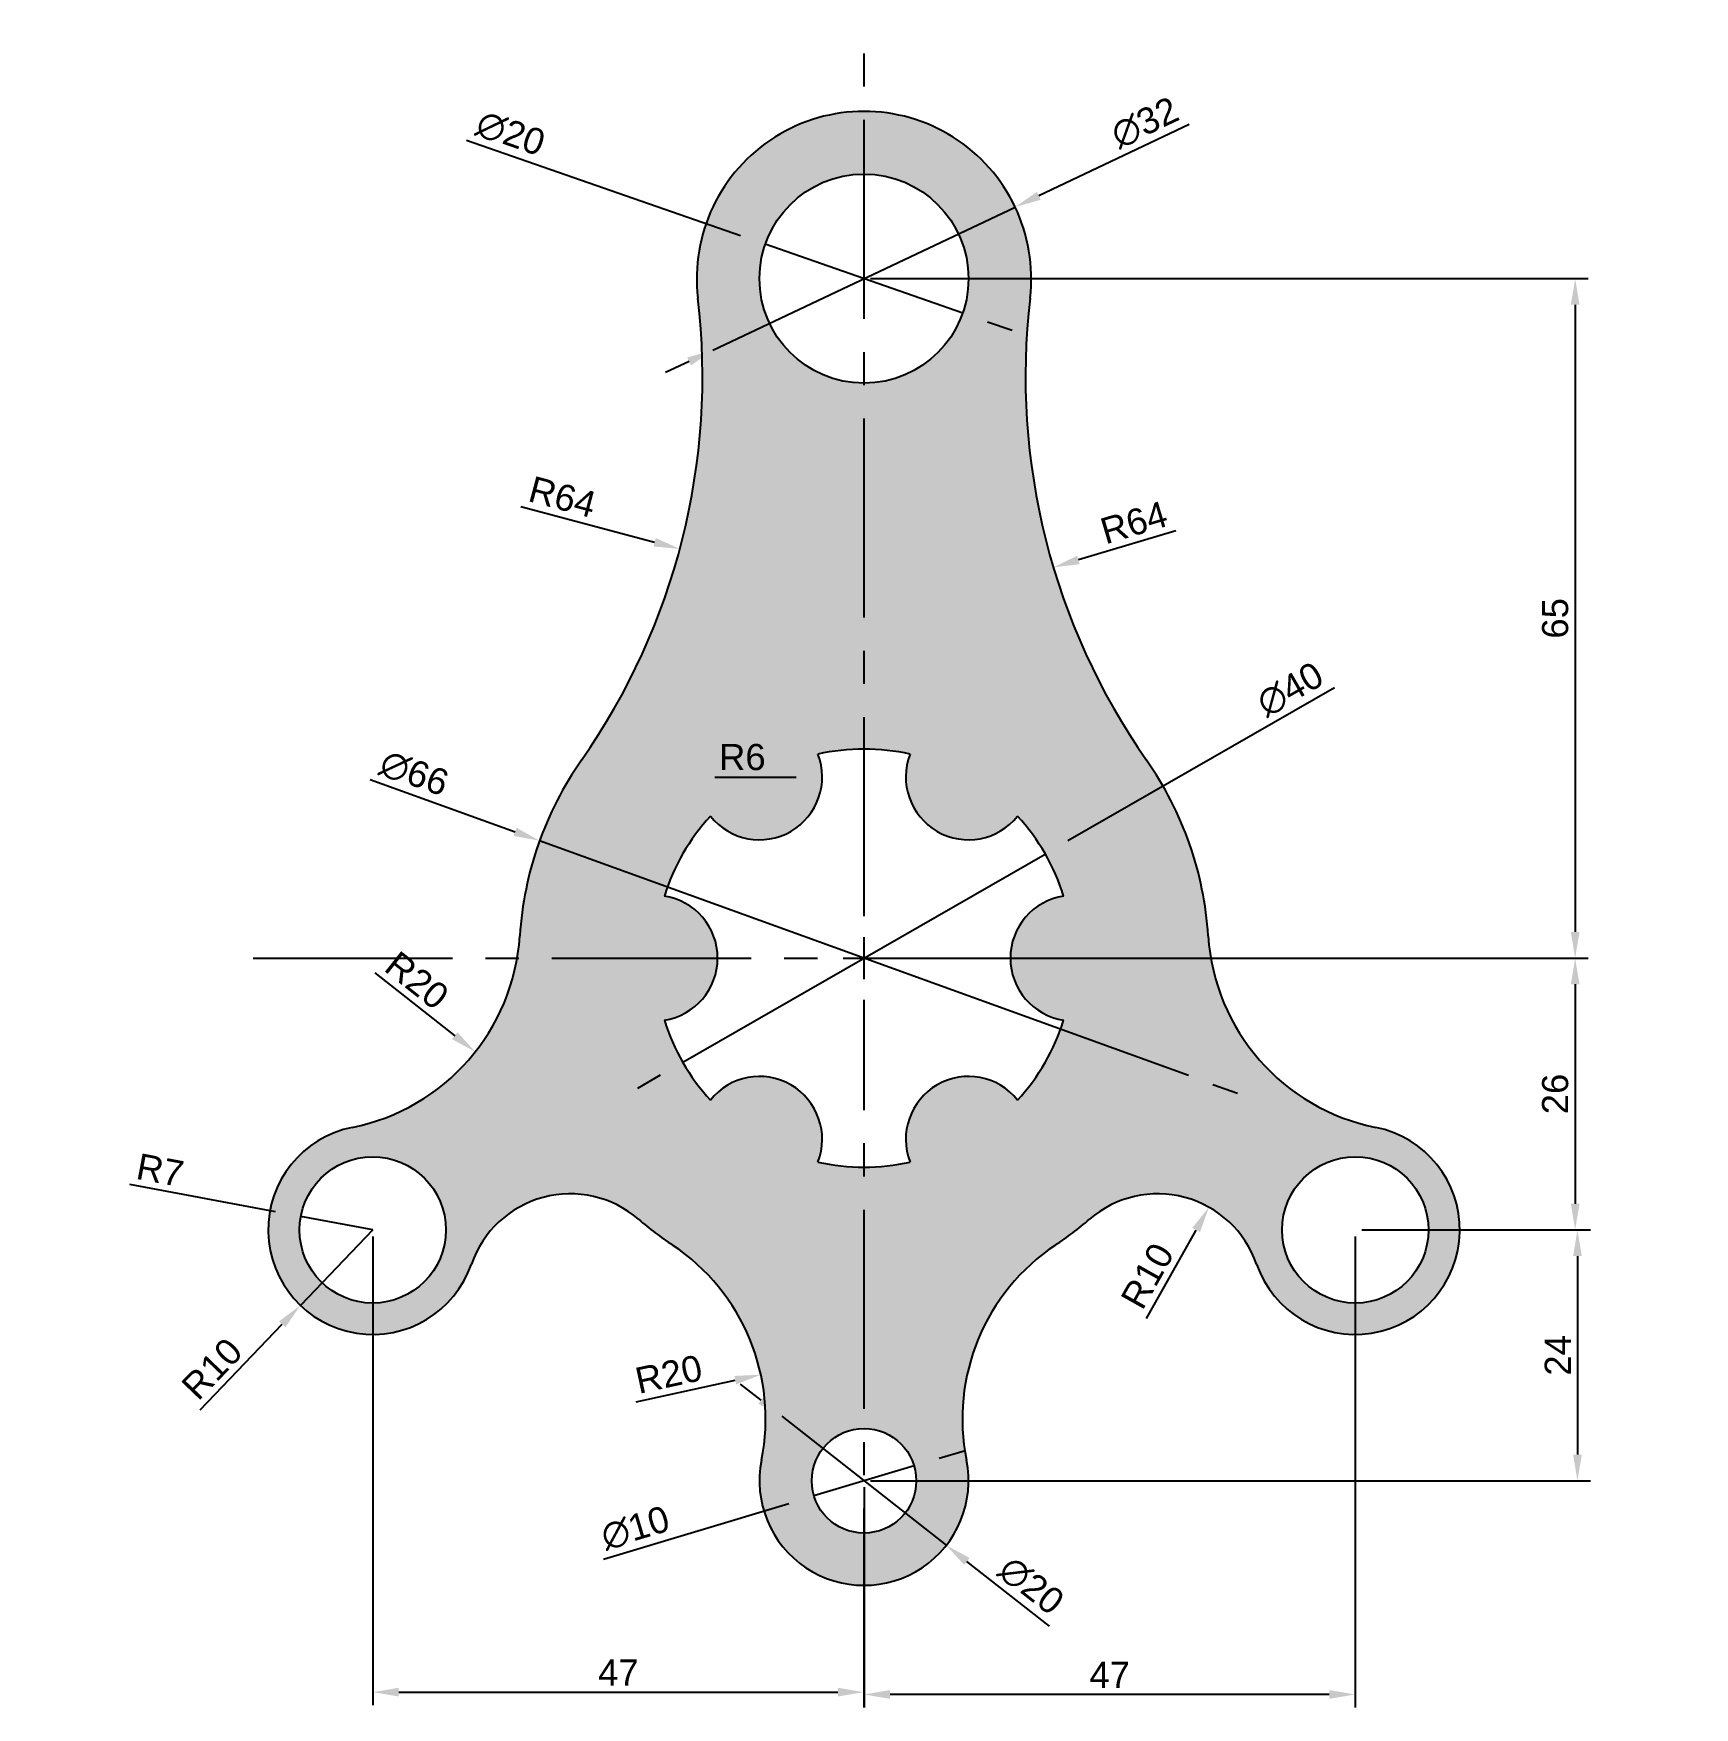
# Model space of a CAD drawing. Header units: millimetres. Extents: x 21 to 179, y 78 to 238.
import ezdxf

# ---------------------------------------------------------------- set-up
doc = ezdxf.new("R2010")
doc.units = ezdxf.units.MM
doc.linetypes.add('CENTER2', pattern=[28.575, 19.05, -3.175, 3.175, -3.175])
for name, color, linetype in [('koty', 3, 'Continuous'), ('obrys', 7, 'Continuous'), ('osy', 2, 'Continuous')]:
    doc.layers.add(name, color=color, linetype=linetype)
doc.styles.get("Standard").update_dxf_attribs({"font": 'arial.ttf'})
doc.dimstyles.new('ISO-25', dxfattribs={"dimtxt": 2.5, "dimasz": 2.5, "dimexe": 1.25, "dimexo": 0.625, "dimtad": 1, "dimtxsty": 'Standard', "dimcen": 2.5, "dimadec": 0, "dimazin": 0, "dimtfac": 1, "dimtmove": 0, "dimatfit": 3, "dimfxl": 1, "dimarcsym": 0})

# ---------------------------------------------------------------- blocks, each defined once
blk = doc.blocks.new('*D4')
at = {"layer": 'Defpoints', "color": 0, "transparency": 16777216}
for p in [(147, 124), (100, 100), (168.25, 100)]:
    blk.add_point(p, dxfattribs=at)
at = {"layer": 'koty', "color": 0, "lineweight": -2, "transparency": 16777216}
for p, q in [((147.63, 124), (169.5, 124)), ((168.25, 121.5), (168.25, 102.5)), ((100.63, 100), (169.5, 100))]:
    blk.add_line(p, q, dxfattribs=at)
at = {"layer": 'koty', "color": 0, "transparency": 16777216}
for points in [[(167.84, 121.5), (168.67, 121.5), (168.25, 124)], [(167.84, 102.5), (168.67, 102.5), (168.25, 100)]]:
    blk.add_solid(points, dxfattribs=at)
at = {"layer": 'koty', "color": 0, "transparency": 16777216, "insert": (166.37, 112), "char_height": 2.5, "attachment_point": 5, "rotation": 90}
blk.add_mtext('24', dxfattribs=at)
blk = doc.blocks.new('*D5')
at = {"layer": 'Defpoints', "color": 0, "transparency": 16777216}
for p in [(100, 150), (147, 124), (168.03, 124)]:
    blk.add_point(p, dxfattribs=at)
at = {"layer": 'koty', "color": 0, "lineweight": -2, "transparency": 16777216}
for p, q in [((100.63, 150), (169.28, 150)), ((168.03, 147.5), (168.03, 126.5)), ((147.63, 124), (169.28, 124))]:
    blk.add_line(p, q, dxfattribs=at)
at = {"layer": 'koty', "color": 0, "transparency": 16777216}
for points in [[(167.62, 147.5), (168.45, 147.5), (168.03, 150)], [(167.62, 126.5), (168.45, 126.5), (168.03, 124)]]:
    blk.add_solid(points, dxfattribs=at)
at = {"layer": 'koty', "color": 0, "transparency": 16777216, "insert": (166.13, 137), "char_height": 2.5, "attachment_point": 5, "rotation": 90}
blk.add_mtext('26', dxfattribs=at)
blk = doc.blocks.new('*D6')
at = {"layer": 'Defpoints', "color": 0, "transparency": 16777216}
for p in [(100, 215), (100, 150), (168.03, 150)]:
    blk.add_point(p, dxfattribs=at)
at = {"layer": 'koty', "color": 0, "lineweight": -2, "transparency": 16777216}
for p, q in [((100.63, 215), (169.28, 215)), ((168.03, 212.5), (168.03, 152.5)), ((100.63, 150), (169.28, 150))]:
    blk.add_line(p, q, dxfattribs=at)
at = {"layer": 'koty', "color": 0, "transparency": 16777216}
for points in [[(167.62, 212.5), (168.45, 212.5), (168.03, 215)], [(167.62, 152.5), (168.45, 152.5), (168.03, 150)]]:
    blk.add_solid(points, dxfattribs=at)
at = {"layer": 'koty', "color": 0, "transparency": 16777216, "insert": (166.13, 182.5), "char_height": 2.5, "attachment_point": 5, "rotation": 90}
blk.add_mtext('65', dxfattribs=at)
blk = doc.blocks.new('*D7')
at = {"layer": 'Defpoints', "color": 0, "transparency": 16777216}
for p in [(147, 124), (100, 100), (100, 79.56)]:
    blk.add_point(p, dxfattribs=at)
at = {"layer": 'koty', "color": 0, "lineweight": -2, "transparency": 16777216}
for p, q in [((147, 123.38), (147, 78.31)), ((100, 99.38), (100, 78.31)), ((144.5, 79.56), (102.5, 79.56))]:
    blk.add_line(p, q, dxfattribs=at)
at = {"layer": 'koty', "color": 0, "transparency": 16777216}
for points in [[(102.5, 79.98), (102.5, 79.14), (100, 79.56)], [(144.5, 79.98), (144.5, 79.14), (147, 79.56)]]:
    blk.add_solid(points, dxfattribs=at)
at = {"layer": 'koty', "color": 0, "transparency": 16777216, "insert": (123.5, 81.44), "char_height": 2.5, "attachment_point": 5}
blk.add_mtext('47', dxfattribs=at)
blk = doc.blocks.new('*D8')
at = {"layer": 'Defpoints', "color": 0, "transparency": 16777216}
for p in [(53, 124), (100, 100), (100, 79.78)]:
    blk.add_point(p, dxfattribs=at)
at = {"layer": 'koty', "color": 0, "lineweight": -2, "transparency": 16777216}
for p, q in [((53, 123.38), (53, 78.53)), ((100, 99.38), (100, 78.53)), ((55.5, 79.78), (97.5, 79.78))]:
    blk.add_line(p, q, dxfattribs=at)
at = {"layer": 'koty', "color": 0, "transparency": 16777216}
for points in [[(55.5, 80.2), (55.5, 79.37), (53, 79.78)], [(97.5, 80.2), (97.5, 79.37), (100, 79.78)]]:
    blk.add_solid(points, dxfattribs=at)
at = {"layer": 'koty', "color": 0, "transparency": 16777216, "insert": (76.5, 81.66), "char_height": 2.5, "attachment_point": 5}
blk.add_mtext('47', dxfattribs=at)
blk = doc.blocks.new('*D9')
at = {"layer": 'Defpoints', "color": 0, "transparency": 16777216}
for p in [(53, 124), (46.08, 116.78)]:
    blk.add_point(p, dxfattribs=at)
at = {"layer": 'koty', "color": 0, "lineweight": -2, "transparency": 16777216}
for p, q in [((53, 124), (46.08, 116.78)), ((36.51, 106.79), (44.35, 114.98))]:
    blk.add_line(p, q, dxfattribs=at)
at = {"layer": 'koty', "color": 0, "transparency": 16777216}
blk.add_solid([(44.05, 115.26), (44.65, 114.69), (46.08, 116.78)], dxfattribs=at)
at = {"layer": 'koty', "color": 0, "transparency": 16777216, "insert": (37.63, 110.71), "char_height": 2.5, "attachment_point": 5, "rotation": 46.2183}
blk.add_mtext('R10', dxfattribs=at)
blk = doc.blocks.new('*D10')
at = {"layer": 'Defpoints', "color": 0, "transparency": 16777216}
for p in [(46.12, 125.29), (53, 124)]:
    blk.add_point(p, dxfattribs=at)
at = {"layer": 'koty', "color": 0, "lineweight": -2, "transparency": 16777216}
for p, q in [((29.73, 128.37), (43.66, 125.75)), ((53, 124), (46.12, 125.29))]:
    blk.add_line(p, q, dxfattribs=at)
at = {"layer": 'koty', "color": 0, "transparency": 16777216}
blk.add_solid([(43.74, 126.16), (43.59, 125.34), (46.12, 125.29)], dxfattribs=at)
at = {"layer": 'koty', "color": 0, "transparency": 16777216, "insert": (32.67, 129.72), "char_height": 2.5, "attachment_point": 5, "rotation": 349.3742}
blk.add_mtext('R7', dxfattribs=at)
blk = doc.blocks.new('*D11')
at = {"layer": 'Defpoints', "color": 0, "transparency": 16777216}
for p in [(133, 126.17), (128.1, 117.45)]:
    blk.add_point(p, dxfattribs=at)
at = {"layer": 'koty', "color": 0, "lineweight": -2, "transparency": 16777216}
blk.add_line((127.02, 115.52), (131.77, 123.99), dxfattribs=at)
at = {"layer": 'koty', "color": 0, "transparency": 16777216}
blk.add_solid([(131.41, 124.2), (132.14, 123.79), (133, 126.17)], dxfattribs=at)
at = {"layer": 'koty', "color": 0, "transparency": 16777216, "insert": (127.12, 119.6), "char_height": 2.5, "attachment_point": 5, "rotation": 60.7034}
blk.add_mtext('R10', dxfattribs=at)
blk = doc.blocks.new('*D12')
at = {"layer": 'Defpoints', "color": 0, "transparency": 16777216}
for p in [(90.13, 110.15), (70.59, 105.91)]:
    blk.add_point(p, dxfattribs=at)
at = {"layer": 'koty', "color": 0, "lineweight": -2, "transparency": 16777216}
blk.add_line((78.2, 107.56), (87.69, 109.62), dxfattribs=at)
at = {"layer": 'koty', "color": 0, "transparency": 16777216}
blk.add_solid([(87.6, 110.03), (87.78, 109.22), (90.13, 110.15)], dxfattribs=at)
at = {"layer": 'koty', "color": 0, "transparency": 16777216, "insert": (81.32, 110.19), "char_height": 2.5, "attachment_point": 5, "rotation": 12.2515}
blk.add_mtext('R20', dxfattribs=at)
blk = doc.blocks.new('*D13')
at = {"layer": 'Defpoints', "color": 0, "transparency": 16777216}
for p in [(179.45, 205.65), (118.11, 187.38)]:
    blk.add_point(p, dxfattribs=at)
at = {"layer": 'koty', "color": 0, "lineweight": -2, "transparency": 16777216}
blk.add_line((129.82, 190.87), (120.51, 188.09), dxfattribs=at)
at = {"layer": 'koty', "color": 0, "transparency": 16777216}
blk.add_solid([(120.39, 188.49), (120.63, 187.69), (118.11, 187.38)], dxfattribs=at)
at = {"layer": 'koty', "color": 0, "transparency": 16777216, "insert": (125.82, 191.66), "char_height": 2.5, "attachment_point": 5, "rotation": 16.5835}
blk.add_mtext('R64', dxfattribs=at)
blk = doc.blocks.new('*D14')
at = {"layer": 'Defpoints', "color": 0, "transparency": 16777216}
for p in [(20.55, 205.65), (82.38, 189.14)]:
    blk.add_point(p, dxfattribs=at)
at = {"layer": 'koty', "color": 0, "lineweight": -2, "transparency": 16777216}
blk.add_line((67.17, 193.2), (79.97, 189.78), dxfattribs=at)
at = {"layer": 'koty', "color": 0, "transparency": 16777216}
blk.add_solid([(80.08, 190.19), (79.86, 189.38), (82.38, 189.14)], dxfattribs=at)
at = {"layer": 'koty', "color": 0, "transparency": 16777216, "insert": (71.15, 194.11), "char_height": 2.5, "attachment_point": 5, "rotation": 345.0524}
blk.add_mtext('R64', dxfattribs=at)
blk = doc.blocks.new('*D15')
at = {"layer": 'Defpoints', "color": 0, "transparency": 16777216}
for p in [(90, 167.32), (96, 167.32)]:
    blk.add_point(p, dxfattribs=at)
at = {"layer": 'koty', "color": 0, "lineweight": -2, "transparency": 16777216}
blk.add_line((85.72, 167.32), (93.5, 167.32), dxfattribs=at)
at = {"layer": 'koty', "color": 0, "transparency": 16777216}
blk.add_solid([(93.5, 167.74), (93.5, 166.9), (96, 167.32)], dxfattribs=at)
at = {"layer": 'koty', "color": 0, "transparency": 16777216, "insert": (88.36, 169.22), "char_height": 2.5, "attachment_point": 5}
blk.add_mtext('R6', dxfattribs=at)
blk = doc.blocks.new('*D16')
at = {"layer": 'Defpoints', "color": 0, "transparency": 16777216}
for p in [(47.11, 153.42), (62.82, 141.03)]:
    blk.add_point(p, dxfattribs=at)
at = {"layer": 'koty', "color": 0, "lineweight": -2, "transparency": 16777216}
blk.add_line((53.22, 148.6), (60.85, 142.58), dxfattribs=at)
at = {"layer": 'koty', "color": 0, "transparency": 16777216}
blk.add_solid([(61.11, 142.91), (60.59, 142.25), (62.82, 141.03)], dxfattribs=at)
at = {"layer": 'koty', "color": 0, "transparency": 16777216, "insert": (57.23, 147.86), "char_height": 2.5, "attachment_point": 5, "rotation": 321.7472}
blk.add_mtext('R20', dxfattribs=at)
blk = doc.blocks.new('*D17')
at = {"layer": 'Defpoints', "color": 0, "transparency": 16777216}
for p in [(117.34, 159.96), (82.66, 140.04)]:
    blk.add_point(p, dxfattribs=at)
at = {"layer": 'koty', "color": 0, "lineweight": -2, "transparency": 16777216}
for p, q in [((145.02, 175.87), (119.51, 161.21)), ((82.66, 140.04), (117.34, 159.96)), ((80.49, 138.79), (78.32, 137.54))]:
    blk.add_line(p, q, dxfattribs=at)
at = {"layer": 'koty', "color": 0, "transparency": 16777216}
for points in [[(119.3, 161.57), (119.72, 160.85), (117.34, 159.96)], [(80.28, 139.15), (80.7, 138.43), (82.66, 140.04)]]:
    blk.add_solid(points, dxfattribs=at)
at = {"layer": 'koty', "color": 0, "transparency": 16777216, "insert": (140.77, 175.7), "char_height": 2.5, "attachment_point": 5, "rotation": 29.8837}
blk.add_mtext('∅40', dxfattribs=at)
blk = doc.blocks.new('*D18')
at = {"layer": 'Defpoints', "color": 0, "transparency": 16777216}
for p in [(114.46, 221.85), (85.54, 208.15)]:
    blk.add_point(p, dxfattribs=at)
at = {"layer": 'koty', "color": 0, "lineweight": -2, "transparency": 16777216}
for p, q in [((131.12, 229.74), (116.72, 222.92)), ((85.54, 208.15), (114.46, 221.85)), ((83.28, 207.08), (81.02, 206.01))]:
    blk.add_line(p, q, dxfattribs=at)
at = {"layer": 'koty', "color": 0, "transparency": 16777216}
for points in [[(116.54, 223.3), (116.9, 222.54), (114.46, 221.85)], [(83.1, 207.46), (83.46, 206.7), (85.54, 208.15)]]:
    blk.add_solid(points, dxfattribs=at)
at = {"layer": 'koty', "color": 0, "transparency": 16777216, "insert": (126.87, 229.91), "char_height": 2.5, "attachment_point": 5, "rotation": 25.3469}
blk.add_mtext('∅32', dxfattribs=at)
blk = doc.blocks.new('*D19')
at = {"layer": 'Defpoints', "color": 0, "transparency": 16777216}
for p in [(90.56, 218.29), (109.44, 211.71)]:
    blk.add_point(p, dxfattribs=at)
at = {"layer": 'koty', "color": 0, "lineweight": -2, "transparency": 16777216}
for p, q in [((61.98, 228.26), (88.2, 219.12)), ((109.44, 211.71), (90.56, 218.29)), ((111.8, 210.88), (114.16, 210.06))]:
    blk.add_line(p, q, dxfattribs=at)
at = {"layer": 'koty', "color": 0, "transparency": 16777216}
for points in [[(88.33, 219.51), (88.06, 218.72), (90.56, 218.29)], [(111.94, 211.28), (111.67, 210.49), (109.44, 211.71)]]:
    blk.add_solid(points, dxfattribs=at)
at = {"layer": 'koty', "color": 0, "transparency": 16777216, "insert": (66.19, 228.88), "char_height": 2.5, "attachment_point": 5, "rotation": 340.7756}
blk.add_mtext('∅20', dxfattribs=at)
blk = doc.blocks.new('*D20')
at = {"layer": 'Defpoints', "color": 0, "transparency": 16777216}
for p in [(92.13, 106.17), (107.87, 93.83)]:
    blk.add_point(p, dxfattribs=at)
at = {"layer": 'koty', "color": 0, "lineweight": -2, "transparency": 16777216}
for p, q in [((90.16, 107.71), (88.19, 109.25)), ((92.13, 106.17), (107.87, 93.83)), ((117.74, 86.1), (109.84, 92.29))]:
    blk.add_line(p, q, dxfattribs=at)
at = {"layer": 'koty', "color": 0, "transparency": 16777216}
for points in [[(90.42, 108.04), (89.9, 107.38), (92.13, 106.17)], [(110.1, 92.62), (109.58, 91.96), (107.87, 93.83)]]:
    blk.add_solid(points, dxfattribs=at)
at = {"layer": 'koty', "color": 0, "transparency": 16777216, "insert": (115.99, 89.97), "char_height": 2.5, "attachment_point": 5, "rotation": 321.9209}
blk.add_mtext('∅20', dxfattribs=at)
blk = doc.blocks.new('*D21')
at = {"layer": 'Defpoints', "color": 0, "transparency": 16777216}
for p in [(104.79, 101.44), (95.21, 98.56)]:
    blk.add_point(p, dxfattribs=at)
at = {"layer": 'koty', "color": 0, "lineweight": -2, "transparency": 16777216}
for p, q in [((107.18, 102.16), (109.58, 102.88)), ((104.79, 101.44), (95.21, 98.56)), ((75.07, 92.49), (92.82, 97.84))]:
    blk.add_line(p, q, dxfattribs=at)
at = {"layer": 'koty', "color": 0, "transparency": 16777216}
for points in [[(107.06, 102.56), (107.3, 101.76), (104.79, 101.44)], [(92.7, 98.24), (92.94, 97.44), (95.21, 98.56)]]:
    blk.add_solid(points, dxfattribs=at)
at = {"layer": 'koty', "color": 0, "transparency": 16777216, "insert": (78.12, 95.47), "char_height": 2.5, "attachment_point": 5, "rotation": 16.7608}
blk.add_mtext('∅10', dxfattribs=at)
blk = doc.blocks.new('*D23')
at = {"layer": 'Defpoints', "color": 0, "transparency": 16777216}
for p in [(68.97, 161.23), (131.03, 138.77)]:
    blk.add_point(p, dxfattribs=at)
at = {"layer": 'koty', "color": 0, "lineweight": -2, "transparency": 16777216}
for p, q in [((52.75, 167.1), (66.62, 162.08)), ((131.03, 138.77), (68.97, 161.23)), ((133.38, 137.92), (135.73, 137.07))]:
    blk.add_line(p, q, dxfattribs=at)
at = {"layer": 'koty', "color": 0, "transparency": 16777216}
for points in [[(66.76, 162.47), (66.48, 161.69), (68.97, 161.23)], [(133.52, 138.31), (133.24, 137.53), (131.03, 138.77)]]:
    blk.add_solid(points, dxfattribs=at)
at = {"layer": 'koty', "color": 0, "transparency": 16777216, "insert": (56.97, 167.67), "char_height": 2.5, "attachment_point": 5, "rotation": 340.1073}
blk.add_mtext('∅66', dxfattribs=at)
blk = doc.blocks.new('*U24')
at = {"layer": 'osy', "color": 0, "linetype": 'CENTER2', "transparency": 16777216}
for p, q in [((0, 4), (0, 88.45)), ((-58.43, 0), (-4, 0)), ((4, 0), (69.28, 0)), ((0, -71.69), (0, -4))]:
    blk.add_line(p, q, dxfattribs=at)
at = {"layer": 'osy', "color": 0, "linetype": 'Continuous', "transparency": 16777216}
for p, q in [((0, -2), (0, 2)), ((-2, 0), (2, 0))]:
    blk.add_line(p, q, dxfattribs=at)

msp = doc.modelspace()

# ---------------------------------------------------------------- hatches: boundary and pattern name
at = {"layer": 'koty'}
h = msp.add_hatch(color=256, dxfattribs=at)
h.set_gradient(color1=(255, 255, 0), color2=(0, 255, 0), rotation=10, tint=1, name='INVCYLINDER')
h.paths.add_polyline_path([(100, 170, -0.055673), (104.413, 169.507, 0.859727), (114.687, 163.575, -0.1116921), (119.1, 155.932, 0.37077), (114, 150), (133.184, 150, -0.0267937), (132.931, 152.127, 0.1374767), (127.03, 168.931, -0.1840811), (115.89, 213.129, 0.4489698), (100, 231), (100, 225, -0.4142136), (110, 215, -0.4142136), (100, 205)])
h.paths.add_polyline_path([(100, 205, -0.4142136), (90, 215, -0.4142136), (100, 225), (100, 231, 0.4489698), (84.11, 213.129, -0.1840811), (72.97, 168.931, 0.1374767), (67.069, 152.127, -0.0267937), (66.816, 150), (86, 150, 0.37077), (80.9, 155.932, -0.1116921), (85.313, 163.575, 0.859727), (95.587, 169.507, -0.055673), (100, 170)])
h.paths.add_polyline_path([(104.413, 130.493, -0.055673), (100, 130), (100, 105, -0.4142136), (105, 100, -0.4142136), (100, 95), (100, 90, 0.4735607), (109.804, 101.97, -0.3040836), (118.313, 122.548, 0.0309956), (121.567, 125.022, -0.5300387), (137.551, 120.727, 1.7245825), (148.963, 133.805, -0.3097573), (133.184, 150), (114, 150, 0.37077), (119.1, 144.068, -0.1116921), (114.687, 136.425, 0.859727)])
h.paths.add_polyline_path([(154, 124, -1), (140, 124, -1)], flags=16)
h.paths.add_polyline_path([(78.433, 125.022, 0.0309956), (81.687, 122.548, -0.3040836), (90.196, 101.97, 0.4735607), (100, 90), (100, 95, -0.4142136), (95, 100, -0.4142136), (100, 105), (100, 130, -0.055673), (95.587, 130.493, 0.859727), (85.313, 136.425, -0.1116921), (80.9, 144.068, 0.37077), (86, 150), (66.816, 150, -0.3097573), (51.037, 133.805, 1.7245825), (62.449, 120.727, -0.5300387)])
h.paths.add_polyline_path([(60, 124, -1), (46, 124, -1)], flags=16)

# ---------------------------------------------------------------- linework, layer by layer
at = {"layer": 'obrys'}
for centre, radius in [((100, 215), 10), ((53, 124), 7), ((147, 124), 7), ((100, 100), 5)]:
    msp.add_circle(centre, radius, dxfattribs=at)
for centre, radius, start, end in [((100, 215), 16, 353.28544, 186.71456), ((20.549, 205.646), 64, 324.99334, 6.71456), ((179.451, 205.646), 64, 173.28544, 215.00666), ((100, 150), 20, 77.25385, 102.74615), ((100, 150), 33, 144.99334, 176.30439), ((90, 167.321), 6, 218.62693, 21.37307), ((110, 167.321), 6, 158.62693, 321.37307), ((100, 150), 33, 3.69561, 35.00666), ((100, 150), 20, 137.25385, 162.74615), ((100, 150), 20, 17.25385, 42.74615), ((80, 150), 6, 278.62693, 81.37307), ((120, 150), 6, 98.62693, 261.37307), ((47.11, 153.416), 20, 281.32221, 356.30439), ((152.89, 153.416), 20, 183.69561, 258.67779), ((100, 150), 20, 197.25385, 222.74615), ((100, 150), 20, 317.25385, 342.74615), ((90, 132.679), 6, 338.62693, 141.37307), ((110, 132.679), 6, 38.62693, 201.37307), ((53, 124), 10, 101.32221, 340.89292), ((147, 124), 10, 199.10708, 78.67779), ((100, 150), 20, 257.25385, 282.74615), ((71.898, 117.453), 10, 49.19165, 160.89292), ((128.102, 117.453), 10, 19.10708, 130.80835), ((100, 150), 33, 229.19165, 236.29305), ((100, 150), 33, 229.19165, 236.29305), ((100, 150), 33, 303.70695, 310.80835), ((100, 150), 33, 303.70695, 310.80835), ((70.588, 105.91), 20, 348.63842, 56.29305), ((129.412, 105.91), 20, 123.70695, 191.36158), ((100, 100), 10, 168.63842, 11.36158)]:
    msp.add_arc(centre, radius, start, end, dxfattribs=at)

# ---------------------------------------------------------------- block references
at = {"layer": 'osy', "linetype": 'CENTER2'}
msp.add_blockref('*U24', (100, 150), dxfattribs=at)

# ---------------------------------------------------------------- dimensions: what is measured, and where the dimension line sits
at = {"layer": 'koty'}
for p1, p2, picture, middle in [((85.54, 208.15), (114.46, 221.85), '*D18', (127.716, 228.129)), ((109.442, 211.707), (90.558, 218.293), '*D19', (65.543, 227.016)), ((82.659, 140.035), (117.341, 159.965), '*D17', (141.754, 173.994)), ((131.031, 138.771), (68.969, 161.229), '*D23', (56.296, 165.814)), ((104.788, 101.442), (95.212, 98.558), '*D21', (78.684, 93.58))]:
    dim = msp.add_diameter_dim_2p(p1=p1, p2=p2, dimstyle='ISO-25', dxfattribs=at)
    dim.commit()
    dim.dimension.update_dxf_attribs({"geometry": picture, "text_midpoint": middle, "dimtype": 163})
for base, p1, p2, picture, middle in [((168.032, 150), (100, 215), (100, 150), '*D6', (166.13, 182.5)), ((168.032, 124), (100, 150), (147, 124), '*D5', (166.13, 137)), ((168.255, 100), (147, 124), (100, 100), '*D4', (166.375, 112))]:
    dim = msp.add_linear_dim(base=base, p1=p1, p2=p2, angle=90, dimstyle='ISO-25', dxfattribs=at)
    dim.commit()
    dim.dimension.update_dxf_attribs({"geometry": picture, "text_midpoint": middle})
for center, mpoint, picture, middle in [((20.549, 205.646), (82.383, 189.138), '*D14', (70.658, 192.268)), ((179.451, 205.646), (118.113, 187.38), '*D13', (126.362, 189.836)), ((90, 167.321), (96, 167.321), '*D15', (88.36, 167.321)), ((47.11, 153.416), (62.816, 141.033), '*D16', (56.056, 146.363)), ((53, 124), (46.12, 125.291), '*D10', (32.321, 127.88)), ((128.102, 117.453), (132.995, 126.174), '*D11', (128.783, 118.668)), ((53, 124), (46.081, 116.78), '*D9', (39.006, 109.398)), ((70.588, 105.91), (90.132, 110.154), '*D12', (81.721, 108.328))]:
    dim = msp.add_radius_dim(center=center, mpoint=mpoint, dimstyle='ISO-25', dxfattribs=at)
    dim.commit()
    dim.dimension.update_dxf_attribs({"geometry": picture, "text_midpoint": middle, "dimtype": 164})
for base, p1, picture, middle in [((100, 79.783), (53, 124), '*D8', (76.5, 81.658)), ((100, 79.561), (147, 124), '*D7', (123.5, 81.436))]:
    dim = msp.add_linear_dim(base=base, p1=p1, p2=(100, 100), dimstyle='ISO-25', dxfattribs=at)
    dim.commit()
    dim.dimension.update_dxf_attribs({"geometry": picture, "text_midpoint": middle})
dim = msp.add_diameter_dim_2p(p1=(92.128, 106.167), p2=(107.872, 93.833), dimstyle='ISO-25', dxfattribs=at)
dim.commit()
dim.dimension.update_dxf_attribs({"geometry": '*D20', "text_midpoint": (115.992, 89.975)})

doc.saveas('drawing.dxf')
